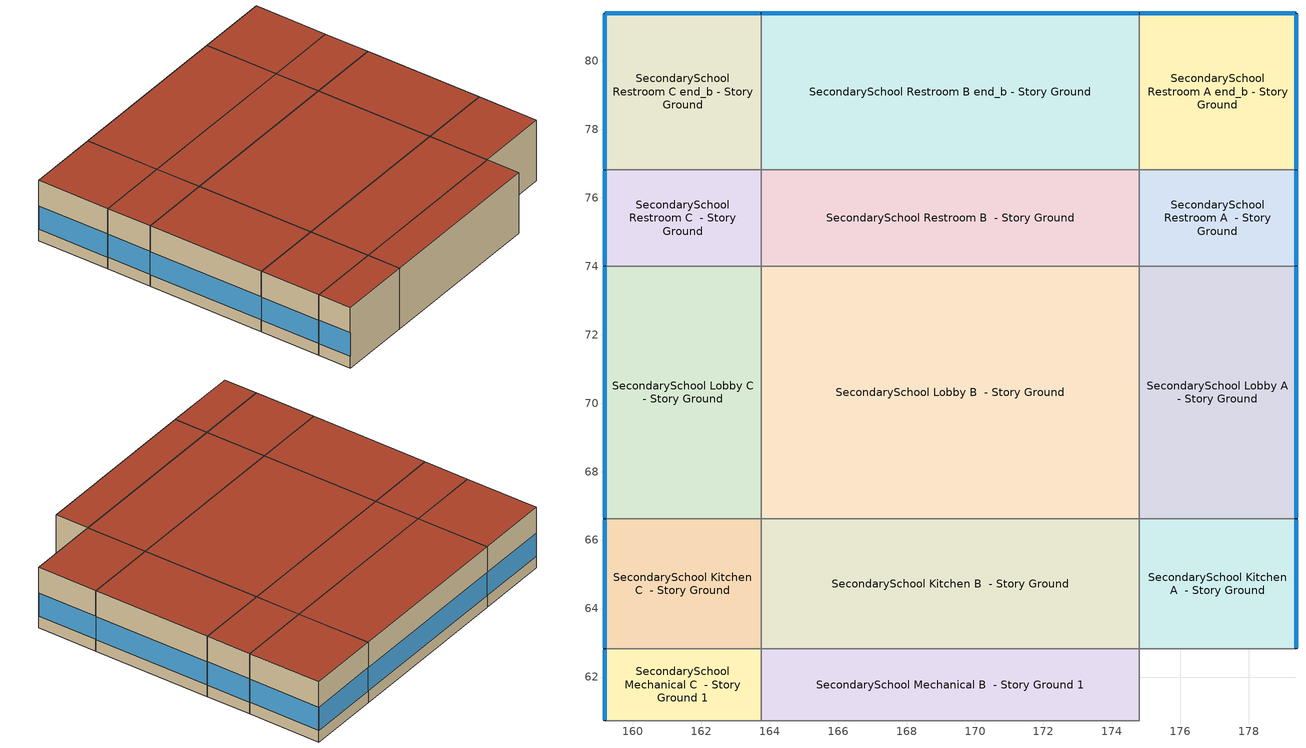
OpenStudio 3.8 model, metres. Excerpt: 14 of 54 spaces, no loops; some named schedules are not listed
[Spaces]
SecondarySchool Mechanical B  - Story Ground 1
 floor ground (Foundation F 126 Perim 0 Area 2322): 174.81,60.73 163.75,60.73 163.75,62.83 174.81,62.83 z0
 wall to SecondarySchool Cafeteria B  - Story Ground: 163.75,60.73 174.81,60.73 z0:3.96
 wall to SecondarySchool Mechanical C  - Story Ground 1: 163.75,62.83 163.75,60.73 z0:3.96
 wall to SecondarySchool Kitchen B  - Story Ground: 174.81,62.83 163.75,62.83 z0:3.96
 wall to SecondarySchool Mechanical A  - Story Ground 1: 174.81,60.73 174.81,62.83 z0:3.96
 roof outside: 174.81,62.83 163.75,62.83 163.75,60.73 174.81,60.73 z3.96
SecondarySchool Mechanical C  - Story Ground 1
 floor ground (Foundation F 126 Perim 21 Area 96): 163.75,60.73 159.18,60.73 159.18,62.83 163.75,62.83 z0
 wall outside: 159.18,62.83 159.18,60.73 z0:3.96
 wall to SecondarySchool Cafeteria C  - Story Ground: 159.18,60.73 163.75,60.73 z0:3.96
 wall to SecondarySchool Kitchen C  - Story Ground: 163.75,62.83 159.18,62.83 z0:3.96
 window (Window U-1.01 SHGC 0.74): 159.18,62.8 159.18,60.75 z0.76:2.31
 roof outside: 163.75,62.83 159.18,62.83 159.18,60.73 163.75,60.73 z3.96
SecondarySchool Kitchen A  - Story Ground
 floor ground (Foundation F 126 Perim 379 Area 1735): 179.38,62.83 174.81,62.83 174.81,66.62 179.38,66.62 z0
 wall outside: 179.38,62.83 179.38,66.62 z0:3.96
 wall to SecondarySchool Mechanical A  - Story Ground 1: 174.81,62.83 179.38,62.83 z0:3.96
 wall to SecondarySchool Kitchen B  - Story Ground: 174.81,66.62 174.81,62.83 z0:3.96
 wall to SecondarySchool Lobby A  - Story Ground: 179.38,66.62 174.81,66.62 z0:3.96
 window (Window U-1.01 SHGC 0.74): 179.38,62.85 179.38,66.6 z0.76:2.29
 roof outside: 179.38,66.62 174.81,66.62 174.81,62.83 179.38,62.83 z3.96
SecondarySchool Kitchen B  - Story Ground
 floor ground (Foundation F 126 Perim 0 Area 4195): 174.81,62.83 163.75,62.83 163.75,66.62 174.81,66.62 z0
 wall to SecondarySchool Kitchen C  - Story Ground: 163.75,66.62 163.75,62.83 z0:3.96
 wall to SecondarySchool Lobby B  - Story Ground: 174.81,66.62 163.75,66.62 z0:3.96
 roof outside: 174.81,66.62 163.75,66.62 163.75,62.83 174.81,62.83 z3.96
SecondarySchool Kitchen C  - Story Ground
 floor ground (Foundation F 126 Perim 379 Area 1735): 163.75,62.83 159.18,62.83 159.18,66.62 163.75,66.62 z0
 wall outside: 159.18,66.62 159.18,62.83 z0:3.96
 wall to SecondarySchool Lobby C  - Story Ground: 163.75,66.62 159.18,66.62 z0:3.96
 window (Window U-1.01 SHGC 0.74): 159.18,66.6 159.18,62.85 z0.76:2.29
 roof outside: 163.75,66.62 159.18,66.62 159.18,62.83 163.75,62.83 z3.96
SecondarySchool Lobby A  - Story Ground
 floor ground (Foundation F 126 Perim 738 Area 3375): 179.38,66.62 174.81,66.62 174.81,74 179.38,74 z0
 wall outside: 179.38,66.62 179.38,74 z0:3.96
 wall to SecondarySchool Lobby B  - Story Ground: 174.81,74 174.81,66.62 z0:3.96
 wall to SecondarySchool Restroom A  - Story Ground: 179.38,74 174.81,74 z0:3.96
 window (Window U-1.01 SHGC 0.74): 179.38,66.65 179.38,73.98 z0.76:2.28
 roof outside: 179.38,74 174.81,74 174.81,66.62 179.38,66.62 z3.96
SecondarySchool Lobby B  - Story Ground
 floor ground (Foundation F 126 Perim 0 Area 8161): 174.81,66.62 163.75,66.62 163.75,74 174.81,74 z0
 wall to SecondarySchool Lobby C  - Story Ground: 163.75,74 163.75,66.62 z0:3.96
 wall to SecondarySchool Restroom B  - Story Ground: 174.81,74 163.75,74 z0:3.96
 roof outside: 174.81,74 163.75,74 163.75,66.62 174.81,66.62 z3.96
SecondarySchool Lobby C  - Story Ground
 floor ground (Foundation F 126 Perim 738 Area 3375): 163.75,66.62 159.18,66.62 159.18,74 163.75,74 z0
 wall outside: 159.18,74 159.18,66.62 z0:3.96
 wall to SecondarySchool Restroom C  - Story Ground: 163.75,74 159.18,74 z0:3.96
 window (Window U-1.01 SHGC 0.74): 159.18,73.98 159.18,66.65 z0.76:2.28
 roof outside: 163.75,74 159.18,74 159.18,66.62 163.75,66.62 z3.96
SecondarySchool Restroom A  - Story Ground
 floor ground (Foundation F 126 Perim 281 Area 1284): 179.38,74 174.81,74 174.81,76.81 179.38,76.81 z0
 wall outside: 179.38,74 179.38,76.81 z0:3.96
 wall to SecondarySchool Restroom B  - Story Ground: 174.81,76.81 174.81,74 z0:3.96
 wall to SecondarySchool Restroom A end_b - Story Ground: 179.38,76.81 174.81,76.81 z0:3.96
 window (Window U-1.01 SHGC 0.74): 179.38,74.03 179.38,76.79 z0.76:2.3
 roof outside: 179.38,76.81 174.81,76.81 174.81,74 179.38,74 z3.96
SecondarySchool Restroom B  - Story Ground
 floor ground (Foundation F 126 Perim 0 Area 3106): 174.81,74 163.75,74 163.75,76.81 174.81,76.81 z0
 wall to SecondarySchool Restroom C  - Story Ground: 163.75,76.81 163.75,74 z0:3.96
 wall to SecondarySchool Restroom B end_b - Story Ground: 174.81,76.81 163.75,76.81 z0:3.96
 roof outside: 174.81,76.81 163.75,76.81 163.75,74 174.81,74 z3.96
SecondarySchool Restroom C  - Story Ground
 floor ground (Foundation F 126 Perim 281 Area 1284): 163.75,74 159.18,74 159.18,76.81 163.75,76.81 z0
 wall outside: 159.18,76.81 159.18,74 z0:3.96
 wall to SecondarySchool Restroom C end_b - Story Ground: 163.75,76.81 159.18,76.81 z0:3.96
 window (Window U-1.01 SHGC 0.74): 159.18,76.79 159.18,74.03 z0.76:2.3
 roof outside: 163.75,76.81 159.18,76.81 159.18,74 163.75,74 z3.96
SecondarySchool Restroom A end_b - Story Ground
 floor ground (Foundation F 126 Perim 914 Area 209): 179.38,76.81 174.81,76.81 174.81,81.38 179.38,81.38 z0
 wall outside: 179.38,76.81 179.38,81.38 174.81,81.38 z0:3.96
 wall to SecondarySchool Restroom B end_b - Story Ground: 174.81,81.38 174.81,76.81 z0:3.96
 window (Window U-1.01 SHGC 0.74): 179.38,76.84 179.38,81.36 / 179.35,81.38 174.83,81.38 z0.76:2.28
 roof outside: 179.38,81.38 174.81,81.38 174.81,76.81 179.38,76.81 z3.96
SecondarySchool Restroom B end_b - Story Ground
 floor ground (Foundation F 126 Perim 1106 Area 5055): 174.81,76.81 163.75,76.81 163.75,81.38 174.81,81.38 z0
 wall outside: 174.81,81.38 163.75,81.38 z0:3.96
 wall to SecondarySchool Restroom C end_b - Story Ground: 163.75,81.38 163.75,76.81 z0:3.96
 window (Window U-1.01 SHGC 0.74): 174.78,81.38 163.77,81.38 z0.76:2.27
 roof outside: 174.81,81.38 163.75,81.38 163.75,76.81 174.81,76.81 z3.96
SecondarySchool Restroom C end_b - Story Ground
 floor ground (Foundation F 126 Perim 914 Area 209): 163.75,76.81 159.18,76.81 159.18,81.38 163.75,81.38 z0
 wall outside: 163.75,81.38 159.18,81.38 159.18,76.81 z0:3.96
 window (Window U-1.01 SHGC 0.74): 159.18,81.36 159.18,76.84 / 163.72,81.38 159.2,81.38 z0.76:2.28
 roof outside: 163.75,81.38 159.18,81.38 159.18,76.81 163.75,76.81 z3.96
[Site]
Washington Muni_IA_USA: Latitude {deg}=41.28; Longitude {deg}=-91.67; Time Zone {hr}=-6; Elevation {m}=230; Terrain=City
[Site:WaterMainsTemperature]
Calculation Method=Correlation; Annual Average Outdoor Air Temperature {C}=10.0308; Maximum Difference In Monthly Average Outdoor Air Temperatures {deltaC}=29.21
[SizingPeriod:DesignDay] Barometric Pressure {Pa}=98592; Rain Indicator=No; Snow Indicator=No; Day of Month=21; Daylight Saving Time Indicator=No; Humidity Condition Type=Wetbulb; Dry-Bulb Temperature Range Modifier Type=DefaultMultipliers
Name | Maximum Dry-Bulb Temperature {C} | Daily Dry-Bulb Temperature Range {deltaC} | Wind Speed {m/s} | Wind Direction {deg} | Month | Day Type | Wetbulb or DewPoint at Maximum Dry-Bulb {C} | Solar Model Indicator | ASHRAE Clear Sky Optical Depth for Beam Irradiance | ASHRAE Clear Sky Optical Depth for Diffuse Irradiance | Sky Clearness
Washington Muni Ann Clg .4% Condns DB=>MWB 1 | 33.8 | 10.8 | 4.3 | 220 | 7 | SummerDesignDay | 25.9 | ASHRAETau | 0.41 | 2.219
Washington Muni Ann Clg .4% Condns WB=>MDB 1 | 31.8 | 10.8 | 4.3 | 220 | 7 | SummerDesignDay | 27.8 | ASHRAETau | 0.41 | 2.219
Washington Muni Ann Htg 99.6% Condns DB 1 | -18.6 | 0 | 4.1 | 280 | 1 | WinterDesignDay | -18.6 | ASHRAEClearSky |  |  | 0
Washington Muni August .4% Condns DB=>MCWB 1 | 34.9 | 10.9 | 4.3 | 220 | 8 | SummerDesignDay | 26.3 | ASHRAETau | 0.379 | 2.348
[ClimateZones]
Climate Zone Institution Name 1=ASHRAE; Climate Zone Document Name 1=ANSI/ASHRAE Standard 169; Climate Zone Document Year 1=2006; Climate Zone Value 1=ASHRAE 169-2013-5A
[Building]
ComStock DOE Ref Pre-1980|SecondarySchool: North Axis {deg}=90; Default Construction Set=ComStock DOE Ref Pre-1980 - SecSchl - ASHRAE 169-2013-5A; Default Schedule Set=Building Default Schedule Set; Standards Building Type=SecondarySchool
[Site:GroundTemperature:FCfactorMethod]
January Ground Temperature {C}=9.7; February Ground Temperature {C}=6; March Ground Temperature {C}=-2.2; April Ground Temperature {C}=-3.4; May Ground Temperature {C}=-4.2; June Ground Temperature {C}=2.7; July Ground Temperature {C}=7.5; August Ground Temperature {C}=13.7; September Ground Temperature {C}=18.6; October Ground Temperature {C}=22; November Ground Temperature {C}=20.7; December Ground Temperature {C}=16.5
[Construction:FfactorGroundFloor] F-Factor {W/m-K}=1.26344
Name | Area {m2} | PerimeterExposed {m}
Foundation F 126 Perim 1106 Area 5055 | 50.5517 | 11.0568
Foundation F 126 Perim 281 Area 1284 | 12.8444 | 2.80936
Foundation F 126 Perim 738 Area 3375 | 33.7476 | 7.38136
Foundation F 126 Perim 0 Area 3106 | 31.0625 | 0
Foundation F 126 Perim 0 Area 8161 | 81.6142 | 0
Foundation F 126 Perim 914 Area 209 | 20.9032 | 9.144
Foundation F 126 Perim 0 Area 2322 | 23.223 | 0
Foundation F 126 Perim 379 Area 1735 | 17.3469 | 3.79416
Foundation F 126 Perim 21 Area 96 | 9.60275 | 2.10034
Foundation F 126 Perim 0 Area 4195 | 41.9512 | 0
[DefaultConstructionSet]
ComStock DOE Ref Pre-1980 - SecSchl - ASHRAE 169-2013-5A: Default Exterior Surface Constructions=Default Surface Constructions 1; Default Interior Surface Constructions=Default Surface Constructions 2; Default Ground Contact Surface Constructions=Default Surface Constructions 3; Default Exterior SubSurface Constructions=Default Sub Surface Constructions 1; Default Interior SubSurface Constructions=Default Sub Surface Constructions 2; Interior Partition Construction=Typical Interior Partition
[DefaultSurfaceConstructions]
Name | Floor Construction | Wall Construction | Roof Ceiling Construction
Default Surface Constructions 1 | Typical Insulated Exterior Mass Floor | Typical Insulated Exterior Mass Wall R-6.41 | Typical IEAD Roof R-13.89
Default Surface Constructions 2 | Typical Interior Floor | Typical Interior Wall | Typical Interior Ceiling
Default Surface Constructions 3 | Typical Insulated Carpeted 6in Slab Floor | Typical Insulated Basement Mass Wall
[Construction]
Typical Insulated Exterior Mass Floor: 4 in. Normalweight Concrete Floor, Typical Carpet Pad
Typical IEAD Roof R-13.89: Roof Membrane, Typical Insulation R-12.77, Metal Roof Surface
Typical Interior Floor: 100mm Normalweight concrete floor, CP02 CARPET PAD
Typical Interior Wall: G01 13mm gypsum board, G01 13mm gypsum board
Typical Interior Ceiling: CP02 CARPET PAD, 100mm Normalweight concrete floor
Typical Insulated Carpeted 6in Slab Floor: 6 in. Normalweight Concrete Floor, Typical Carpet Pad
Typical Insulated Basement Mass Wall: 8 in. Concrete Block Basement Wall
U 0.62 SHGC 0.41 Simple Glazing Window U-0.62 SHGC 0.41: U 0.62 SHGC 0.41 Simple Glazing U-0.62 SHGC 0.41
U 0.62 SHGC 0.41 Simple Glazing Window U-0.62 SHGC 0.41 1: U 0.62 SHGC 0.41 Simple Glazing U-0.62 SHGC 0.41 1
Typical Insulated Metal Door: F08 Metal surface, Typical Insulation R-4.02
U 0.88 SHGC 0.16 Sgl Ref-A-L Clr 6mm: REF A CLEAR LO 6MM
Typical Overhead Door: Typical Insulation R-4.02
Typical Interior Window: Clear 3mm
Typical Interior Door; Typical Interior Partition: G05 25mm wood
Typical Insulated Exterior Mass Wall R-6.41: 1IN Stucco, 8IN CONCRETE HW RefBldg, Typical Insulation R-4.02, 1/2IN Gypsum
InteriorFurnishings 1: Std Wood 6inch 1
Window U-1.01 SHGC 0.74: Simple Glazing Single - No LowE - Clear - Aluminum
[Material] Thermal Absorptance=0.9
Name | Roughness | Thickness {m} | Conductivity {W/m-K} | Density {kg/m3} | Specific Heat {J/kg-K} | Solar Absorptance | Visible Absorptance
4 in. Normalweight Concrete Floor | MediumRough | 0.1016 | 2.31 | 2322 | 832 | 0.7 | 0.7
Roof Membrane | VeryRough | 0.0095 | 0.16 | 1121.29 | 1460 | 0.7 | 0.7
Metal Roof Surface; F08 Metal surface | Smooth | 0.0008 | 45.28 | 7824 | 500 | 0.7 | 0.7
100mm Normalweight concrete floor | MediumRough | 0.1016 | 2.31045 | 2322 | 832.557 | 0.7 | 0.7
G01 13mm gypsum board | Smooth | 0.0127 | 0.160031 | 800.001 | 1090.73 | 0.7 | 0.5
6 in. Normalweight Concrete Floor | MediumRough | 0.1524 | 2.31 | 2322 | 832 | 0.7 | 0.7
8 in. Concrete Block Basement Wall | MediumRough | 0.2032 | 1.326 | 1842 | 912 | 0.7 | 0.7
G05 25mm wood | MediumSmooth | 0.0254 | 0.15 | 608 | 1630 | 0.5 | 0.5
1IN Stucco | Smooth | 0.0253 | 0.6918 | 1858 | 837 | 0.7 | 0.92
8IN CONCRETE HW RefBldg | Rough | 0.2032 | 1.311 | 2240 | 836.8 | 0.7 | 0.7
1/2IN Gypsum | Smooth | 0.0127 | 0.16 | 784.9 | 830 | 0.4 | 0.4
Std Wood 6inch 1 | MediumSmooth | 0.15 | 0.12 | 540 | 1210 | 0.7 | 0.7
[Material:NoMass] Roughness=Smooth; Thermal Absorptance=0.9; Solar Absorptance=0.7
Name | Thermal Resistance {m2-K/W} | Visible Absorptance
Typical Carpet Pad; CP02 CARPET PAD | 0.21648 | 0.8
Typical Insulation R-12.77 | 2.24922 | 0.7
Typical Insulation R-4.02 | 0.708275 | 0.7
[DefaultSubSurfaceConstructions]
Name | Fixed Window Construction | Operable Window Construction | Door Construction | Glass Door Construction | Overhead Door Construction | Tubular Daylight Dome Construction | Tubular Daylight Diffuser Construction
Default Sub Surface Constructions 1 | U 0.62 SHGC 0.41 Simple Glazing Window U-0.62 SHGC 0.41 | U 0.62 SHGC 0.41 Simple Glazing Window U-0.62 SHGC 0.41 1 | Typical Insulated Metal Door | U 0.88 SHGC 0.16 Sgl Ref-A-L Clr 6mm | Typical Overhead Door | Typical Interior Window | Typical Interior Window
Default Sub Surface Constructions 2 | Typical Interior Window | Typical Interior Window | Typical Interior Door
[WindowMaterial:SimpleGlazingSystem]
Name | U-Factor {W/m2-K} | Solar Heat Gain Coefficient | Visible Transmittance
U 0.62 SHGC 0.41 Simple Glazing U-0.62 SHGC 0.41; U 0.62 SHGC 0.41 Simple Glazing U-0.62 SHGC 0.41 1 | 3.52052 | 0.41 | 0.32
Simple Glazing Single - No LowE - Clear - Aluminum | 5.73505 | 0.744 | 0.754
[WindowMaterial:Glazing] Optical Data Type=SpectralAverage; Infrared Transmittance at Normal Incidence=0; Front Side Infrared Hemispherical Emissivity=0.84; Conductivity {W/m-K}=0.9; Dirt Correction Factor for Solar and Visible Transmittance=1; Solar Diffusing=No
Name | Thickness {m} | Solar Transmittance at Normal Incidence | Front Side Solar Reflectance at Normal Incidence | Back Side Solar Reflectance at Normal Incidence | Visible Transmittance at Normal Incidence | Front Side Visible Reflectance at Normal Incidence | Back Side Visible Reflectance at Normal Incidence | Back Side Infrared Hemispherical Emissivity
REF A CLEAR LO 6MM | 0.006 | 0.066 | 0.341 | 0.493 | 0.08 | 0.41 | 0.37 | 0.4
Clear 3mm | 0.003 | 0.837 | 0.075 | 0.075 | 0.898 | 0.081 | 0.081 | 0.84
[SpaceType] Standards Building Type=SecondarySchool
Name | Default Schedule Set | Design Specification Outdoor Air Object | Standards Space Type
SecondarySchool Kitchen - ComStock DOE Ref Pre-1980 | SecondarySchool Kitchen Schedule Set | SecondarySchool Kitchen Ventilation | Kitchen
SecondarySchool Lobby - ComStock DOE Ref Pre-1980 | SecondarySchool Lobby Schedule Set | SecondarySchool Lobby Ventilation | Lobby
SecondarySchool Restroom - ComStock DOE Ref Pre-1980 | SecondarySchool Restroom Schedule Set | SecondarySchool Restroom Ventilation | Restroom
SecondarySchool Mechanical - ComStock DOE Ref Pre-1980 | SecondarySchool Mechanical Schedule Set | SecondarySchool Mechanical Ventilation | Mechanical
[BuildingStory]
Story Ground: Nominal Z Coordinate {m}=0; Nominal Floor to Floor Height {m}=3.9624
[Space] Building Story=Story Ground
Name | Space Type | Thermal Zone
SecondarySchool Mechanical B  - Story Ground 1 | SecondarySchool Mechanical - ComStock DOE Ref Pre-1980 | Zone SecondarySchool Mechanical B  - Story Ground 1
SecondarySchool Mechanical C  - Story Ground 1 | SecondarySchool Mechanical - ComStock DOE Ref Pre-1980 | Zone SecondarySchool Mechanical C  - Story Ground 1
SecondarySchool Kitchen A  - Story Ground | SecondarySchool Kitchen - ComStock DOE Ref Pre-1980 | Zone SecondarySchool Kitchen A  - Story Ground
SecondarySchool Kitchen B  - Story Ground | SecondarySchool Kitchen - ComStock DOE Ref Pre-1980 | Zone SecondarySchool Kitchen B  - Story Ground
SecondarySchool Kitchen C  - Story Ground | SecondarySchool Kitchen - ComStock DOE Ref Pre-1980 | Zone SecondarySchool Kitchen C  - Story Ground
SecondarySchool Lobby A  - Story Ground | SecondarySchool Lobby - ComStock DOE Ref Pre-1980 | Zone SecondarySchool Lobby A  - Story Ground
SecondarySchool Lobby B  - Story Ground | SecondarySchool Lobby - ComStock DOE Ref Pre-1980 | Zone SecondarySchool Lobby B  - Story Ground
SecondarySchool Lobby C  - Story Ground | SecondarySchool Lobby - ComStock DOE Ref Pre-1980 | Zone SecondarySchool Lobby C  - Story Ground
SecondarySchool Restroom A  - Story Ground | SecondarySchool Restroom - ComStock DOE Ref Pre-1980 | Zone SecondarySchool Restroom A  - Story Ground
SecondarySchool Restroom B  - Story Ground | SecondarySchool Restroom - ComStock DOE Ref Pre-1980 | Zone SecondarySchool Restroom B  - Story Ground
SecondarySchool Restroom C  - Story Ground | SecondarySchool Restroom - ComStock DOE Ref Pre-1980 | Zone SecondarySchool Restroom C  - Story Ground
SecondarySchool Restroom A end_b - Story Ground | SecondarySchool Restroom - ComStock DOE Ref Pre-1980 | Zone SecondarySchool Restroom A end_b - Story Ground
SecondarySchool Restroom B end_b - Story Ground | SecondarySchool Restroom - ComStock DOE Ref Pre-1980 | Zone SecondarySchool Restroom B end_b - Story Ground
SecondarySchool Restroom C end_b - Story Ground | SecondarySchool Restroom - ComStock DOE Ref Pre-1980 | Zone SecondarySchool Restroom C end_b - Story Ground
[ThermalZone] Multiplier=1; Use Ideal Air Loads=No
Name | Thermostat
Zone SecondarySchool Mechanical B  - Story Ground 1 | SecondarySchool Mechanical - ComStock DOE Ref Pre-1980 Thermostat 3
Zone SecondarySchool Mechanical C  - Story Ground 1 | SecondarySchool Mechanical - ComStock DOE Ref Pre-1980 Thermostat 5
Zone SecondarySchool Kitchen A  - Story Ground | SecondarySchool Kitchen - ComStock DOE Ref Pre-1980 Thermostat
Zone SecondarySchool Kitchen B  - Story Ground | SecondarySchool Kitchen - ComStock DOE Ref Pre-1980 Thermostat 1
Zone SecondarySchool Kitchen C  - Story Ground | SecondarySchool Kitchen - ComStock DOE Ref Pre-1980 Thermostat 2
Zone SecondarySchool Lobby A  - Story Ground | SecondarySchool Lobby - ComStock DOE Ref Pre-1980 Thermostat
Zone SecondarySchool Lobby B  - Story Ground | SecondarySchool Lobby - ComStock DOE Ref Pre-1980 Thermostat 1
Zone SecondarySchool Lobby C  - Story Ground | SecondarySchool Lobby - ComStock DOE Ref Pre-1980 Thermostat 2
Zone SecondarySchool Restroom A  - Story Ground | SecondarySchool Restroom - ComStock DOE Ref Pre-1980 Thermostat
Zone SecondarySchool Restroom B  - Story Ground | SecondarySchool Restroom - ComStock DOE Ref Pre-1980 Thermostat 2
Zone SecondarySchool Restroom C  - Story Ground | SecondarySchool Restroom - ComStock DOE Ref Pre-1980 Thermostat 4
Zone SecondarySchool Restroom A end_b - Story Ground | SecondarySchool Restroom - ComStock DOE Ref Pre-1980 Thermostat 1
Zone SecondarySchool Restroom B end_b - Story Ground | SecondarySchool Restroom - ComStock DOE Ref Pre-1980 Thermostat 3
Zone SecondarySchool Restroom C end_b - Story Ground | SecondarySchool Restroom - ComStock DOE Ref Pre-1980 Thermostat 5
[People:Definition] Number of People Calculation Method=People/Area; Fraction Radiant=0.3
Name | People per Space Floor Area {person/m2}
SecondarySchool Kitchen People Definition | 0.166625
SecondarySchool Mechanical People Definition | 0.0100104
SecondarySchool Restroom People Definition | 0.0999967
[People] Work Efficiency Schedule=Work Efficiency Schedule; Clothing Insulation Schedule=Clothing Schedule; Air Velocity Schedule=Air Velocity Schedule; Multiplier=1
Name | People Definition | Space or SpaceType
SecondarySchool Kitchen People | SecondarySchool Kitchen People Definition | SecondarySchool Kitchen - ComStock DOE Ref Pre-1980
SecondarySchool Mechanical People | SecondarySchool Mechanical People Definition | SecondarySchool Mechanical - ComStock DOE Ref Pre-1980
SecondarySchool Restroom People | SecondarySchool Restroom People Definition | SecondarySchool Restroom - ComStock DOE Ref Pre-1980
[Lights:Definition] Design Level Calculation Method=Watts/Area; Fraction Visible=0.2; Return Air Fraction=0
Name | Watts per Space Floor Area {W/m2} | Fraction Radiant
SecondarySchool Mechanical - ComStock DOE Ref Pre-1980 General Lights Definition | 3.92888 | 0.31
SecondarySchool Mechanical - ComStock DOE Ref Pre-1980 Task Lights Definition | 3.02684 | 0.125
SecondarySchool Restroom - ComStock DOE Ref Pre-1980 General Lights Definition | 3.33071 | 0.31
SecondarySchool Restroom - ComStock DOE Ref Pre-1980 Wall Wash Lights Definition | 2.07725 | 0.125
SecondarySchool Lobby - ComStock DOE Ref Pre-1980 General Lights Definition | 1.92838 | 0.31
SecondarySchool Lobby - ComStock DOE Ref Pre-1980 Task Lights Definition | 1.01438 | 0.125
SecondarySchool Lobby - ComStock DOE Ref Pre-1980 Wall Wash Lights Definition | 1.81461 | 0.125
SecondarySchool Kitchen - ComStock DOE Ref Pre-1980 General Lights Definition | 7.18292 | 0.31
SecondarySchool Kitchen - ComStock DOE Ref Pre-1980 Task Lights Definition | 8.69031 | 0.125
[ElectricEquipment:Definition]
Name | Design Level Calculation Method | Watts per Space Floor Area {W/m2} | Fraction Latent | Fraction Radiant | Fraction Lost | Design Level {W}
misc_electric_kitchen_equipment_definition | Watts/Area | 3.83774 | 0.25 | 0.3 | 0.2
SecondarySchool Lobby Elec Equip Definition | Watts/Area | 0.687635 | 0 | 0.5 | 0
SecondarySchool Mechanical Elec Equip Definition | Watts/Area | 1.85847 | 0 | 0.5 | 0
SecondarySchool Restroom Elec Equip Definition | Watts/Area | 13.2881 | 0 | 0.5 | 0
electric_griddle_equipment_definition_bldg_quantity=1.0 | EquipmentLevel |  | 0.1 | 0.39 | 0.41 | 17116
electric_steamer_equipment_definition_bldg_quantity=1.0 | EquipmentLevel |  | 0.1 | 0.1 | 0.7 | 26964
[ElectricEquipment]
Name | Electric Equipment Definition | Space or SpaceType | Schedule | Multiplier
misc_electric_kitchen_equipment | misc_electric_kitchen_equipment_definition | SecondarySchool Kitchen - ComStock DOE Ref Pre-1980 | Education_School BLDG_EQUIP_EndUseData BPR Adjusted
SecondarySchool Lobby Elec Equip | SecondarySchool Lobby Elec Equip Definition | SecondarySchool Lobby - ComStock DOE Ref Pre-1980 | Education_School BLDG_EQUIP_EndUseData BPR Adjusted
SecondarySchool Mechanical Elec Equip | SecondarySchool Mechanical Elec Equip Definition | SecondarySchool Mechanical - ComStock DOE Ref Pre-1980 | Education_School BLDG_EQUIP_EndUseData BPR Adjusted
SecondarySchool Restroom Elec Equip | SecondarySchool Restroom Elec Equip Definition | SecondarySchool Restroom - ComStock DOE Ref Pre-1980 | Education_School BLDG_EQUIP_EndUseData BPR Adjusted
electric_griddle_equipment_bldg_quantity=1.0 | electric_griddle_equipment_definition_bldg_quantity=1.0 | SecondarySchool Kitchen - ComStock DOE Ref Pre-1980 | SecondarySchool Kitchen Gas | 0.333333
electric_steamer_equipment_bldg_quantity=1.0 | electric_steamer_equipment_definition_bldg_quantity=1.0 | SecondarySchool Kitchen - ComStock DOE Ref Pre-1980 | SecondarySchool Kitchen Gas | 0.333333
[DesignSpecification:OutdoorAir] Outdoor Air Method=Sum
Name | Outdoor Air Flow per Floor Area {m3/s-m2}
SecondarySchool Kitchen Ventilation | 0.0023876
SecondarySchool Lobby Ventilation | 0.000508
SecondarySchool Mechanical Ventilation | 0.000254
SecondarySchool Restroom Ventilation | 0.0048768
[DefaultScheduleSet]
Name | Number of People Schedule | People Activity Level Schedule | Lighting Schedule | Electric Equipment Schedule | Gas Equipment Schedule | Infiltration Schedule | Hours of Operation Schedule
SecondarySchool Kitchen Schedule Set | SecondarySchool Bldg Occ | SecondarySchool Activity | Education_School BLDG_LIGHT_EndUseData | Education_School BLDG_EQUIP_EndUseData | SecondarySchool Kitchen Gas | SecondarySchool Infil
SecondarySchool Lobby Schedule Set; SecondarySchool Mechanical Schedule Set; SecondarySchool Restroom Schedule Set | SecondarySchool Bldg Occ | SecondarySchool Activity | Education_School BLDG_LIGHT_EndUseData | Education_School BLDG_EQUIP_EndUseData |  | SecondarySchool Infil
Building Default Schedule Set |  |  |  |  |  |  | Building Hours of Operation NonResidential
[Exterior:Lights:Definition]
Name | Design Level {W}
Parking Areas and Drives Def (W/ft^2) | 0.0414577
Building Facades Def (W/ft^2) | 0.2
Main Entries Def (W/ft) | 30
Other Doors Def (W/ft) | 20
[Exterior:Lights] Schedule=Always On Discrete; Control Option=AstronomicalClock
Name | Exterior Lights Definition | Multiplier
Parking Areas and Drives | Parking Areas and Drives Def (W/ft^2) | 29548.9
Building Facades | Building Facades Def (W/ft^2) | 44261.3
Main Entries | Main Entries Def (W/ft) | 120
Other Doors | Other Doors Def (W/ft) | 73.5
[ThermostatSetpoint:DualSetpoint] Heating Setpoint Temperature Schedule=SecondarySchool HtgSetp; Cooling Setpoint Temperature Schedule=SecondarySchool ClgSetp
SecondarySchool Kitchen - ComStock DOE Ref Pre-1980 Thermostat; SecondarySchool Kitchen - ComStock DOE Ref Pre-1980 Thermostat 1; SecondarySchool Kitchen - ComStock DOE Ref Pre-1980 Thermostat 2; SecondarySchool Lobby - ComStock DOE Ref Pre-1980 Thermostat; SecondarySchool Lobby - ComStock DOE Ref Pre-1980 Thermostat 1; SecondarySchool Lobby - ComStock DOE Ref Pre-1980 Thermostat 2; SecondarySchool Mechanical - ComStock DOE Ref Pre-1980 Thermostat 3; SecondarySchool Mechanical - ComStock DOE Ref Pre-1980 Thermostat 5; SecondarySchool Restroom - ComStock DOE Ref Pre-1980 Thermostat; SecondarySchool Restroom - ComStock DOE Ref Pre-1980 Thermostat 1; SecondarySchool Restroom - ComStock DOE Ref Pre-1980 Thermostat 2; SecondarySchool Restroom - ComStock DOE Ref Pre-1980 Thermostat 3; SecondarySchool Restroom - ComStock DOE Ref Pre-1980 Thermostat 4; SecondarySchool Restroom - ComStock DOE Ref Pre-1980 Thermostat 5
[InternalMass:Definition]
Internal Mass Definition 2: Construction=InteriorFurnishings 1; Design Level Calculation Method=SurfaceArea/Area; Surface Area per Space Floor Area=2
[InternalMass] Internal Mass Definition=Internal Mass Definition 2; Multiplier=1
Name | Space or SpaceType
SecondarySchool Restroom B end_b - Story Ground Mass | SecondarySchool Restroom B end_b - Story Ground
SecondarySchool Restroom C  - Story Ground Mass | SecondarySchool Restroom C  - Story Ground
SecondarySchool Lobby C  - Story Ground Mass | SecondarySchool Lobby C  - Story Ground
SecondarySchool Lobby A  - Story Ground Mass | SecondarySchool Lobby A  - Story Ground
SecondarySchool Restroom B  - Story Ground Mass | SecondarySchool Restroom B  - Story Ground
SecondarySchool Lobby B  - Story Ground Mass | SecondarySchool Lobby B  - Story Ground
SecondarySchool Restroom A end_b - Story Ground Mass | SecondarySchool Restroom A end_b - Story Ground
SecondarySchool Restroom C end_b - Story Ground Mass | SecondarySchool Restroom C end_b - Story Ground
SecondarySchool Mechanical B  - Story Ground 1 Mass | SecondarySchool Mechanical B  - Story Ground 1
SecondarySchool Kitchen C  - Story Ground Mass | SecondarySchool Kitchen C  - Story Ground
SecondarySchool Mechanical C  - Story Ground 1 Mass | SecondarySchool Mechanical C  - Story Ground 1
SecondarySchool Kitchen B  - Story Ground Mass | SecondarySchool Kitchen B  - Story Ground
SecondarySchool Restroom A  - Story Ground Mass | SecondarySchool Restroom A  - Story Ground
SecondarySchool Kitchen A  - Story Ground Mass | SecondarySchool Kitchen A  - Story Ground
[Lights] Schedule=Education_School BLDG_LIGHT_EndUseData BPR Adjusted; Fraction Replaceable=1
Name | Lights Definition | Space or SpaceType
SecondarySchool Mechanical - ComStock DOE Ref Pre-1980 General Lighting | SecondarySchool Mechanical - ComStock DOE Ref Pre-1980 General Lights Definition | SecondarySchool Mechanical - ComStock DOE Ref Pre-1980
SecondarySchool Mechanical - ComStock DOE Ref Pre-1980 Task Lighting | SecondarySchool Mechanical - ComStock DOE Ref Pre-1980 Task Lights Definition | SecondarySchool Mechanical - ComStock DOE Ref Pre-1980
SecondarySchool Restroom - ComStock DOE Ref Pre-1980 General Lighting | SecondarySchool Restroom - ComStock DOE Ref Pre-1980 General Lights Definition | SecondarySchool Restroom - ComStock DOE Ref Pre-1980
SecondarySchool Restroom - ComStock DOE Ref Pre-1980 Wall Wash Lighting | SecondarySchool Restroom - ComStock DOE Ref Pre-1980 Wall Wash Lights Definition | SecondarySchool Restroom - ComStock DOE Ref Pre-1980
SecondarySchool Lobby - ComStock DOE Ref Pre-1980 General Lighting | SecondarySchool Lobby - ComStock DOE Ref Pre-1980 General Lights Definition | SecondarySchool Lobby - ComStock DOE Ref Pre-1980
SecondarySchool Lobby - ComStock DOE Ref Pre-1980 Task Lighting | SecondarySchool Lobby - ComStock DOE Ref Pre-1980 Task Lights Definition | SecondarySchool Lobby - ComStock DOE Ref Pre-1980
SecondarySchool Lobby - ComStock DOE Ref Pre-1980 Wall Wash Lighting | SecondarySchool Lobby - ComStock DOE Ref Pre-1980 Wall Wash Lights Definition | SecondarySchool Lobby - ComStock DOE Ref Pre-1980
SecondarySchool Kitchen - ComStock DOE Ref Pre-1980 General Lighting | SecondarySchool Kitchen - ComStock DOE Ref Pre-1980 General Lights Definition | SecondarySchool Kitchen - ComStock DOE Ref Pre-1980
SecondarySchool Kitchen - ComStock DOE Ref Pre-1980 Task Lighting | SecondarySchool Kitchen - ComStock DOE Ref Pre-1980 Task Lights Definition | SecondarySchool Kitchen - ComStock DOE Ref Pre-1980
[SpaceInfiltration:DesignFlowRate] Design Flow Rate Calculation Method=Flow/ExteriorArea; Flow per Exterior Surface Area {m3/s-m2}=0.000413282; Velocity Term Coefficient=0
Name | Space or SpaceType | Schedule | Constant Term Coefficient | Temperature Term Coefficient | Velocity Squared Term Coefficient
SecondarySchool Restroom B end_b - Story Ground HVAC On Infiltration | SecondarySchool Restroom B end_b - Story Ground | Infiltration HVAC On Schedule | 0.1019 | 0.0077 | 0.0877
SecondarySchool Restroom B end_b - Story Ground HVAC Off Infiltration | SecondarySchool Restroom B end_b - Story Ground | Infiltration HVAC Off Schedule | 0 | 0.0156 | 0.105
SecondarySchool Restroom C  - Story Ground HVAC On Infiltration | SecondarySchool Restroom C  - Story Ground | Infiltration HVAC On Schedule | 0.1019 | 0.0077 | 0.0877
SecondarySchool Restroom C  - Story Ground HVAC Off Infiltration | SecondarySchool Restroom C  - Story Ground | Infiltration HVAC Off Schedule | 0 | 0.0156 | 0.105
SecondarySchool Lobby C  - Story Ground HVAC On Infiltration | SecondarySchool Lobby C  - Story Ground | Infiltration HVAC On Schedule | 0.1019 | 0.0077 | 0.0877
SecondarySchool Lobby C  - Story Ground HVAC Off Infiltration | SecondarySchool Lobby C  - Story Ground | Infiltration HVAC Off Schedule | 0 | 0.0156 | 0.105
SecondarySchool Lobby A  - Story Ground HVAC On Infiltration | SecondarySchool Lobby A  - Story Ground | Infiltration HVAC On Schedule | 0.1019 | 0.0077 | 0.0877
SecondarySchool Lobby A  - Story Ground HVAC Off Infiltration | SecondarySchool Lobby A  - Story Ground | Infiltration HVAC Off Schedule | 0 | 0.0156 | 0.105
SecondarySchool Restroom B  - Story Ground HVAC On Infiltration | SecondarySchool Restroom B  - Story Ground | Infiltration HVAC On Schedule | 0.1019 | 0.0077 | 0.0877
SecondarySchool Restroom B  - Story Ground HVAC Off Infiltration | SecondarySchool Restroom B  - Story Ground | Infiltration HVAC Off Schedule | 0 | 0.0156 | 0.105
SecondarySchool Lobby B  - Story Ground HVAC On Infiltration | SecondarySchool Lobby B  - Story Ground | Infiltration HVAC On Schedule | 0.1019 | 0.0077 | 0.0877
SecondarySchool Lobby B  - Story Ground HVAC Off Infiltration | SecondarySchool Lobby B  - Story Ground | Infiltration HVAC Off Schedule | 0 | 0.0156 | 0.105
SecondarySchool Restroom A end_b - Story Ground HVAC On Infiltration | SecondarySchool Restroom A end_b - Story Ground | Infiltration HVAC On Schedule | 0.1019 | 0.0077 | 0.0877
SecondarySchool Restroom A end_b - Story Ground HVAC Off Infiltration | SecondarySchool Restroom A end_b - Story Ground | Infiltration HVAC Off Schedule | 0 | 0.0156 | 0.105
SecondarySchool Restroom C end_b - Story Ground HVAC On Infiltration | SecondarySchool Restroom C end_b - Story Ground | Infiltration HVAC On Schedule | 0.1019 | 0.0077 | 0.0877
SecondarySchool Restroom C end_b - Story Ground HVAC Off Infiltration | SecondarySchool Restroom C end_b - Story Ground | Infiltration HVAC Off Schedule | 0 | 0.0156 | 0.105
SecondarySchool Mechanical B  - Story Ground 1 HVAC On Infiltration | SecondarySchool Mechanical B  - Story Ground 1 | Infiltration HVAC On Schedule | 0.1019 | 0.0077 | 0.0877
SecondarySchool Mechanical B  - Story Ground 1 HVAC Off Infiltration | SecondarySchool Mechanical B  - Story Ground 1 | Infiltration HVAC Off Schedule | 0 | 0.0156 | 0.105
SecondarySchool Kitchen C  - Story Ground HVAC On Infiltration | SecondarySchool Kitchen C  - Story Ground | Infiltration HVAC On Schedule | 0.1019 | 0.0077 | 0.0877
SecondarySchool Kitchen C  - Story Ground HVAC Off Infiltration | SecondarySchool Kitchen C  - Story Ground | Infiltration HVAC Off Schedule | 0 | 0.0156 | 0.105
SecondarySchool Mechanical C  - Story Ground 1 HVAC On Infiltration | SecondarySchool Mechanical C  - Story Ground 1 | Infiltration HVAC On Schedule | 0.1019 | 0.0077 | 0.0877
SecondarySchool Mechanical C  - Story Ground 1 HVAC Off Infiltration | SecondarySchool Mechanical C  - Story Ground 1 | Infiltration HVAC Off Schedule | 0 | 0.0156 | 0.105
SecondarySchool Kitchen B  - Story Ground HVAC On Infiltration | SecondarySchool Kitchen B  - Story Ground | Infiltration HVAC On Schedule | 0.1019 | 0.0077 | 0.0877
SecondarySchool Kitchen B  - Story Ground HVAC Off Infiltration | SecondarySchool Kitchen B  - Story Ground | Infiltration HVAC Off Schedule | 0 | 0.0156 | 0.105
SecondarySchool Restroom A  - Story Ground HVAC On Infiltration | SecondarySchool Restroom A  - Story Ground | Infiltration HVAC On Schedule | 0.1019 | 0.0077 | 0.0877
SecondarySchool Restroom A  - Story Ground HVAC Off Infiltration | SecondarySchool Restroom A  - Story Ground | Infiltration HVAC Off Schedule | 0 | 0.0156 | 0.105
SecondarySchool Kitchen A  - Story Ground HVAC On Infiltration | SecondarySchool Kitchen A  - Story Ground | Infiltration HVAC On Schedule | 0.1019 | 0.0077 | 0.0877
SecondarySchool Kitchen A  - Story Ground HVAC Off Infiltration | SecondarySchool Kitchen A  - Story Ground | Infiltration HVAC Off Schedule | 0 | 0.0156 | 0.105
[GasEquipment:Definition] Design Level Calculation Method=EquipmentLevel; Fraction Latent=0.1
Name | Design Level {W} | Fraction Radiant | Fraction Lost
gas_broiler_equipment_definition_bldg_quantity=0.5 | 14068 | 0.12 | 0.68
gas_fryer_equipment_definition_bldg_quantity=1.0 | 23447 | 0.2 | 0.57
gas_oven_equipment_definition_bldg_quantity=2.0 | 25792 | 0.08 | 0.72
gas_range_equipment_definition_bldg_quantity=1.5 | 63745.5 | 0.11 | 0.69
[GasEquipment] Space or SpaceType=SecondarySchool Kitchen - ComStock DOE Ref Pre-1980; Schedule=SecondarySchool Kitchen Gas; Multiplier=0.333333
Name | Gas Equipment Definition
gas_broiler_equipment_bldg_quantity=0.5 | gas_broiler_equipment_definition_bldg_quantity=0.5
gas_fryer_equipment_bldg_quantity=1.0 | gas_fryer_equipment_definition_bldg_quantity=1.0
gas_oven_equipment_bldg_quantity=2.0 | gas_oven_equipment_definition_bldg_quantity=2.0
gas_range_equipment_bldg_quantity=1.5 | gas_range_equipment_definition_bldg_quantity=1.5
[Schedule:Ruleset]
Name | Default Day Schedule | Summer Design Day Schedule | Winter Design Day Schedule
Clothing Schedule | Clothing Schedule Default Winter Clothes
Air Velocity Schedule | Air Velocity Schedule Default
Work Efficiency Schedule | Work Efficiency Schedule Default
SecondarySchool Activity | SecondarySchool Activity Default | SecondarySchool Activity Summer Design Day | SecondarySchool Activity Winter Design Day
Education_School BLDG_LIGHT_EndUseData | Education_School BLDG_LIGHT_EndUseData Default | Education_School BLDG_LIGHT_EndUseData Summer Design Day | Education_School BLDG_LIGHT_EndUseData Winter Design Day
Education_School BLDG_EQUIP_EndUseData | Education_School BLDG_EQUIP_EndUseData Default | Education_School BLDG_EQUIP_EndUseData Summer Design Day | Education_School BLDG_EQUIP_EndUseData Winter Design Day
SecondarySchool Infil | SecondarySchool Infil Default | SecondarySchool Infil Summer Design Day | SecondarySchool Infil Winter Design Day
SecondarySchool Bldg Occ | SecondarySchool Bldg Occ Default | SecondarySchool Bldg Occ Summer Design Day | SecondarySchool Bldg Occ Winter Design Day
SecondarySchool Kitchen Gas | SecondarySchool Kitchen Gas Default | SecondarySchool Kitchen Gas Summer Design Day | SecondarySchool Kitchen Gas Winter Design Day
SecondarySchool HtgSetp | SecondarySchool HtgSetp Default | Schedule Day 5 | Schedule Day 6
SecondarySchool ClgSetp | SecondarySchool ClgSetp Default | Schedule Day 2 | Schedule Day 3
Building Hours of Operation NonResidential | Building Hours of Operation NonResidential Default | Building Hours of Operation NonResidential Summer Design Day | Building Hours of Operation NonResidential Winter Design Day
Education_School BLDG_LIGHT_EndUseData BPR Adjusted | Education_School BLDG_LIGHT_EndUseData Default 1 | Education_School BLDG_LIGHT_EndUseData Summer Design Day 1 | Education_School BLDG_LIGHT_EndUseData Winter Design Day 1
Education_School BLDG_EQUIP_EndUseData BPR Adjusted | Education_School BLDG_EQUIP_EndUseData Default 1 | Education_School BLDG_EQUIP_EndUseData Summer Design Day 1 | Education_School BLDG_EQUIP_EndUseData Winter Design Day 1
Infiltration HVAC On Schedule | Building Hours of Operation NonResidential Default 1 | Building Hours of Operation NonResidential Summer Design Day 1 | Building Hours of Operation NonResidential Winter Design Day 1
Infiltration HVAC Off Schedule | Infiltration HVAC Off Schedule Default Day Schedule | Infiltration HVAC Off Schedule Summer Design Day Schedule 1 | Infiltration HVAC Off Schedule Winter Design Day Schedule 1
[Schedule:Day]
Clothing Schedule Summer Clothes: 24, 0, 0.5
Education_School BLDG_EQUIP_EndUseData Wkdy Day: Average, 0, 15, 0.511232, 0, 30, 0.511131, 0, 45, 0.51103, 1, 0, 0.510929, 1, 15, 0.510828, 1, 30, 0.510727, 1, 45, 0.510626, 2, 0, 0.510525, 2, 15, 0.510401, 2, 30, 0.510278, 2, 45, 0.510154, 3, 0, 0.51003, 3, 15, 0.510372, 3, 30, 0.510715, 3, 45, 0.511057, 4, 0, 0.5114, 4, 15, 0.51225, 4, 30, 0.513099, 4, 45, 0.513949, 5, 0, 0.514799, 5, 15, 0.516829, 5, 30, 0.518859, 5, 45, 0.520889, 6, 0, 0.522919, 6, 15, 0.525419, 6, 30, 0.527919, 6, 45, 0.530419, 7, 0, 0.532919, 7, 15, 0.536022, 7, 30, 0.539124, 7, 45, 0.542227, 8, 0, 0.545329, 8, 15, 0.547738, 8, 30, 0.550148, 8, 45, 0.552557, 9, 0, 0.554967, 9, 15, 0.556665, 9, 30, 0.558363, 9, 41, 0.559637, 9, 56, 0.564084, 10, 11, 0.564702, 10, 22, 0.565165, 10, 37, 0.565516, 10, 52, 0.565867, 11, 7, 0.566217, 11, 22, 0.566568, 11, 37, 0.566601, 11, 52, 0.566634, 12, 7, 0.566667, 12, 22, 0.5667, 12, 37, 0.565372, 12, 52, 0.564043, 13, 7, 0.562715, 13, 22, 0.561386, 13, 37, 0.559414, 13, 52, 0.557442, 14, 7, 0.55547, 14, 22, 0.553498, 14, 37, 0.549657, 14, 52, 0.545817, 15, 3, 0.542936, 15, 18, 0.530271, 15, 33, 0.527673, 15, 45, 0.525724, 16, 0, 0.524412, 16, 15, 0.5231, 16, 30, 0.521788, 16, 45, 0.520476, 17, 0, 0.519828, 17, 15, 0.519181, 17, 30, 0.518533, 17, 45, 0.517885, 18, 0, 0.517304, 18, 15, 0.516722, 18, 30, 0.51614, 18, 45, 0.515558, 19, 0, 0.514959, 19, 15, 0.514359, 19, 30, 0.51376, 19, 45, 0.513161, 20, 0, 0.512551, 20, 15, 0.511942, 20, 30, 0.511332, 20, 45, 0.510723, 21, 0, 0.511103, 21, 15, 0.511482, 21, 30, 0.511862, 21, 45, 0.512241, 22, 0, 0.51214, 22, 15, 0.512039, 22, 30, 0.511938, 22, 45, 0.511838, 23, 0, 0.511737, 23, 15, 0.511636, 23, 30, 0.511535, 23, 45, 0.511434, 24, 0, 0.511333
Education_School BLDG_EQUIP_EndUseData Wkdy Day 1: Average, 0, 15, 0.86932, 0, 30, 0.8692, 0, 45, 0.869079, 1, 0, 0.868959, 1, 15, 0.868839, 1, 30, 0.868719, 1, 45, 0.868598, 2, 0, 0.868478, 2, 15, 0.867168, 2, 30, 0.865859, 2, 45, 0.864549, 3, 0, 0.863239, 3, 15, 0.862867, 3, 30, 0.862495, 3, 45, 0.862122, 4, 0, 0.86175, 4, 15, 0.862816, 4, 30, 0.863882, 4, 45, 0.864948, 5, 0, 0.866014, 5, 15, 0.868779, 5, 30, 0.871544, 5, 45, 0.874309, 6, 0, 0.877074, 6, 15, 0.882029, 6, 30, 0.886984, 6, 45, 0.891938, 7, 0, 0.896893, 7, 15, 0.902399, 7, 30, 0.907906, 7, 45, 0.913412, 8, 0, 0.918918, 8, 15, 0.92386, 8, 30, 0.928801, 8, 45, 0.933742, 9, 0, 0.938683, 9, 15, 0.94144, 9, 30, 0.944196, 9, 41, 0.946264, 9, 56, 0.952768, 10, 11, 0.953275, 10, 22, 0.953655, 10, 37, 0.954197, 10, 52, 0.954738, 11, 7, 0.95528, 11, 22, 0.955821, 11, 37, 0.956241, 11, 52, 0.956661, 12, 7, 0.95708, 12, 22, 0.9575, 12, 37, 0.956644, 12, 52, 0.955788, 13, 7, 0.954931, 13, 22, 0.954075, 13, 37, 0.951151, 13, 52, 0.948227, 14, 7, 0.945303, 14, 22, 0.942379, 14, 37, 0.935069, 14, 52, 0.927758, 15, 3, 0.922276, 15, 18, 0.896281, 15, 33, 0.890458, 15, 45, 0.88609, 16, 0, 0.883403, 16, 15, 0.880716, 16, 30, 0.878029, 16, 45, 0.875342, 17, 0, 0.873971, 17, 15, 0.8726, 17, 30, 0.87123, 17, 45, 0.869859, 18, 0, 0.869351, 18, 15, 0.868844, 18, 30, 0.868336, 18, 45, 0.867828, 19, 0, 0.86784, 19, 15, 0.867852, 19, 30, 0.867864, 19, 45, 0.867876, 20, 0, 0.866632, 20, 15, 0.865388, 20, 30, 0.864144, 20, 45, 0.862901, 21, 0, 0.864806, 21, 15, 0.866711, 21, 30, 0.868617, 21, 45, 0.870522, 22, 0, 0.870402, 22, 15, 0.870282, 22, 30, 0.870162, 22, 45, 0.870041, 23, 0, 0.869921, 23, 15, 0.869801, 23, 30, 0.869681, 23, 45, 0.86956, 24, 0, 0.86944
Education_School BLDG_EQUIP_EndUseData Wknd Day; Education_School BLDG_EQUIP_EndUseData Wknd Day 2: Average, 0, 15, 0.339695, 0, 30, 0.340206, 0, 45, 0.340717, 1, 0, 0.341228, 1, 15, 0.34174, 1, 30, 0.342105, 1, 45, 0.34247, 2, 0, 0.342835, 2, 15, 0.3432, 2, 30, 0.342993, 2, 45, 0.342786, 3, 0, 0.342579, 3, 15, 0.342372, 3, 30, 0.34174, 3, 45, 0.341107, 4, 0, 0.340474, 4, 15, 0.339841, 4, 30, 0.338514, 4, 45, 0.337188, 5, 0, 0.335861, 5, 15, 0.334535, 5, 30, 0.332989, 5, 45, 0.331444, 6, 0, 0.329898, 6, 15, 0.328352, 6, 30, 0.327391, 6, 45, 0.326429, 7, 0, 0.325468, 7, 15, 0.324507, 7, 30, 0.324032, 7, 45, 0.323557, 8, 0, 0.323083, 8, 15, 0.322608, 8, 30, 0.32234, 8, 45, 0.322073, 9, 0, 0.321805, 9, 15, 0.321537, 9, 30, 0.320977, 9, 45, 0.320417, 10, 0, 0.319858, 10, 15, 0.319298, 10, 30, 0.317624, 10, 45, 0.315951, 11, 0, 0.314277, 11, 15, 0.312604, 11, 30, 0.311673, 11, 45, 0.310742, 12, 0, 0.309811, 12, 15, 0.30888, 12, 30, 0.308941, 12, 45, 0.309002, 13, 0, 0.309063, 13, 15, 0.309123, 13, 30, 0.309111, 13, 45, 0.309099, 14, 0, 0.309087, 14, 15, 0.309075, 14, 30, 0.309111, 14, 45, 0.309148, 15, 0, 0.309184, 15, 15, 0.309221, 15, 30, 0.309391, 15, 45, 0.309562, 16, 0, 0.309732, 16, 15, 0.309902, 16, 30, 0.310267, 16, 45, 0.310633, 17, 0, 0.310998, 17, 15, 0.311363, 17, 30, 0.31191, 17, 45, 0.312458, 18, 0, 0.313006, 18, 15, 0.313553, 18, 30, 0.314381, 18, 45, 0.315209, 19, 0, 0.316036, 19, 15, 0.316864, 19, 30, 0.31819, 19, 45, 0.319517, 20, 0, 0.320843, 20, 15, 0.32217, 20, 30, 0.323715, 20, 45, 0.325261, 21, 0, 0.326807, 21, 15, 0.328352, 21, 30, 0.329752, 21, 45, 0.331151, 22, 0, 0.332551, 22, 15, 0.333951, 22, 30, 0.334328, 22, 45, 0.334705, 23, 0, 0.335082, 23, 15, 0.33546, 23, 30, 0.336519, 23, 45, 0.337577, 24, 0, 0.338636
Education_School BLDG_EQUIP_EndUseData Wknd Day 1: Average, 0, 15, 0.284663, 0, 30, 0.285179, 0, 45, 0.285695, 1, 0, 0.28621, 1, 15, 0.286726, 1, 30, 0.287378, 1, 45, 0.28803, 2, 0, 0.288681, 2, 15, 0.289333, 2, 30, 0.28965, 2, 45, 0.289966, 3, 0, 0.290283, 3, 15, 0.2906, 3, 30, 0.290374, 3, 45, 0.290147, 4, 0, 0.289921, 4, 15, 0.289695, 4, 30, 0.28917, 4, 45, 0.288645, 5, 0, 0.28812, 5, 15, 0.287595, 5, 30, 0.288328, 5, 45, 0.289061, 6, 0, 0.289794, 6, 15, 0.290528, 6, 30, 0.289858, 6, 45, 0.289188, 7, 0, 0.288518, 7, 15, 0.287849, 7, 30, 0.28641, 7, 45, 0.28497, 8, 0, 0.283531, 8, 15, 0.282092, 8, 30, 0.280146, 8, 45, 0.278201, 9, 0, 0.276255, 9, 15, 0.274309, 9, 30, 0.272336, 9, 45, 0.270363, 10, 0, 0.26839, 10, 15, 0.266417, 10, 30, 0.265197, 10, 45, 0.263978, 11, 0, 0.262759, 11, 15, 0.26154, 11, 30, 0.262026, 11, 45, 0.262512, 12, 0, 0.262998, 12, 15, 0.263484, 12, 30, 0.263692, 12, 45, 0.2639, 13, 0, 0.264109, 13, 15, 0.264317, 13, 30, 0.264796, 13, 45, 0.265276, 14, 0, 0.265756, 14, 15, 0.266236, 14, 30, 0.266706, 14, 45, 0.267177, 15, 0, 0.267647, 15, 15, 0.268118, 15, 30, 0.268399, 15, 45, 0.268679, 16, 0, 0.26896, 16, 15, 0.26924, 16, 30, 0.269267, 16, 45, 0.269295, 17, 0, 0.269322, 17, 15, 0.269349, 17, 30, 0.269141, 17, 45, 0.268933, 18, 0, 0.268724, 18, 15, 0.268516, 18, 30, 0.268417, 18, 45, 0.268317, 19, 0, 0.268218, 19, 15, 0.268118, 19, 30, 0.268706, 19, 45, 0.269295, 20, 0, 0.269883, 20, 15, 0.270471, 20, 30, 0.270408, 20, 45, 0.270345, 21, 0, 0.270281, 21, 15, 0.270218, 21, 30, 0.270933, 21, 45, 0.271648, 22, 0, 0.272363, 22, 15, 0.273078, 22, 30, 0.274807, 22, 45, 0.276535, 23, 0, 0.278264, 23, 15, 0.279993, 23, 30, 0.28116, 23, 45, 0.282328, 24, 0, 0.283495
SecondarySchool Bldg Occ Wkdy Day: Average, 5, 30, 0, 5, 45, 0.04375, 6, 0, 0.0875, 6, 15, 0.13125, 6, 30, 0.175, 6, 45, 0.21875, 7, 0, 0.2625, 7, 15, 0.30625, 7, 30, 0.35, 7, 45, 0.39375, 8, 0, 0.4375, 8, 15, 0.48125, 8, 30, 0.525, 8, 45, 0.56875, 9, 0, 0.6125, 9, 15, 0.65625, 9, 30, 0.7, 11, 52, 0.7, 12, 7, 0.642105, 12, 22, 0.584211, 12, 37, 0.526316, 12, 52, 0.468421, 13, 7, 0.410526, 13, 22, 0.352632, 13, 37, 0.294737, 13, 52, 0.236842, 14, 7, 0.178947, 14, 15, 0.15, 15, 45, 0.15, 16, 0, 0.1375, 16, 15, 0.125, 16, 30, 0.1125, 16, 45, 0.1, 17, 0, 0.0875, 17, 15, 0.075, 17, 30, 0.0625, 17, 45, 0.05, 18, 0, 0.0375, 18, 15, 0.025, 18, 30, 0.0125, 18, 45, 0, 24, 0, 0
SecondarySchool Bldg Occ Wkdy|SmrDsn Day: Average, 7, 30, 0, 17, 15, 0.15, 24, 0, 0
SecondarySchool Bldg Occ Wknd Day; SecondarySchool Bldg Occ Wknd Day 1; SecondarySchool Bldg Occ Wknd Day 2: Average, 11, 45, 0, 24, 0, 0
SecondarySchool Kitchen Gas Default; SecondarySchool Kitchen Gas Wkdy Day: Average, 6, 30, 0.02, 6, 45, 0.03625, 7, 0, 0.0525, 7, 15, 0.06875, 7, 30, 0.085, 7, 45, 0.10125, 8, 0, 0.1175, 8, 15, 0.13375, 8, 30, 0.15, 8, 45, 0.157407, 9, 0, 0.164815, 9, 15, 0.172222, 9, 30, 0.17963, 9, 45, 0.187037, 10, 0, 0.194444, 10, 11, 0.2, 10, 26, 0.185185, 10, 41, 0.17037, 10, 56, 0.155556, 11, 11, 0.140741, 11, 26, 0.125926, 11, 41, 0.111111, 11, 52, 0.1, 12, 7, 0.09, 12, 22, 0.08, 12, 37, 0.07, 12, 52, 0.06, 13, 7, 0.05, 13, 22, 0.04, 13, 37, 0.03, 13, 52, 0.02, 24, 0, 0.02
SecondarySchool Kitchen Gas Summer Design Day: 8, 0, 0.02, 10, 0, 0.1, 13, 0, 0.15, 15, 0, 0.1, 24, 0, 0.02
SecondarySchool Kitchen Gas Wkdy|SmrDsn Day: Average, 6, 30, 0.02, 6, 45, 0.03, 7, 0, 0.04, 7, 15, 0.05, 7, 30, 0.06, 7, 45, 0.07, 8, 0, 0.08, 8, 15, 0.09, 8, 30, 0.1, 8, 45, 0.107407, 9, 0, 0.114815, 9, 15, 0.122222, 9, 30, 0.12963, 9, 45, 0.137037, 10, 0, 0.144444, 10, 11, 0.15, 10, 26, 0.142593, 10, 41, 0.135185, 10, 56, 0.127778, 11, 11, 0.12037, 11, 26, 0.112963, 11, 41, 0.105556, 11, 52, 0.1, 12, 7, 0.09, 12, 22, 0.08, 12, 37, 0.07, 12, 52, 0.06, 13, 7, 0.05, 13, 22, 0.04, 13, 37, 0.03, 13, 52, 0.02, 24, 0, 0.02
SecondarySchool Kitchen Gas Wknd Day; SecondarySchool Kitchen Gas Wknd Day 1; SecondarySchool Kitchen Gas Wknd Day 2: Average, 11, 45, 0.02, 24, 0, 0.02
SecondarySchool Kitchen Gas Winter Design Day: 24, 0, 0.02
SecondarySchool HtgSetp Default: Average, 6, 0, 16.1111, 21, 0, 20, 24, 0, 16.1111
Building Hours of Operation NonResidential Sunday: 11, 45, 0, 22, 0, 1, 24, 0, 0
Building Hours of Operation NonResidential Default 1: 7, 30, 0, 17, 15, 1, 24, 0, 0
Building Hours of Operation NonResidential Summer Design Day 1; Building Hours of Operation NonResidential Winter Design Day 1: 24, 0, 1
Infiltration HVAC Off Schedule Default Day Schedule: 7, 30, 1, 17, 15, 0, 24, 0, 1
Infiltration HVAC Off Schedule Summer Design Day Schedule 1; Infiltration HVAC Off Schedule Winter Design Day Schedule 1: 24, 0, 0
Schedule Day 5; Schedule Day 6: 24, 0, 20
[Schedule:Rule]
Name | Schedule Ruleset | Rule Order | Day Schedule | Apply Monday | Apply Tuesday | Apply Wednesday | Apply Thursday | Apply Friday | Date Specification Type | Start Month | Start Day | End Month | End Day | Apply Sunday | Apply Saturday
Schedule Rule 32 | SecondarySchool Kitchen Gas | 4 | SecondarySchool Kitchen Gas Wkdy Day | Yes | Yes | Yes | Yes | Yes | DateRange | 9 | 1 | 12 | 31
Schedule Rule 33 | SecondarySchool Kitchen Gas | 3 | SecondarySchool Kitchen Gas Wkdy|SmrDsn Day | Yes | Yes | Yes | Yes | Yes | DateRange | 7 | 1 | 9 | 1
Schedule Rule 34 | SecondarySchool Kitchen Gas | 2 | SecondarySchool Kitchen Gas Wknd Day |  |  |  |  |  | DateRange | 1 | 1 | 6 | 30 | Yes | Yes
Schedule Rule 35 | SecondarySchool Kitchen Gas | 1 | SecondarySchool Kitchen Gas Wknd Day 1 |  |  |  |  |  | DateRange | 7 | 1 | 9 | 1 | Yes | Yes
Schedule Rule 36 | SecondarySchool Kitchen Gas | 0 | SecondarySchool Kitchen Gas Wknd Day 2 |  |  |  |  |  | DateRange | 9 | 1 | 12 | 31 | Yes | Yes
Schedule Rule 49 | SecondarySchool HtgSetp | 1 | SecondarySchool HtgSetp Wknd|Wkdy Day | Yes | Yes | Yes | Yes | Yes | DateRange | 7 | 1 | 9 | 1 | Yes | Yes
Schedule Rule 50 | SecondarySchool HtgSetp | 0 | SecondarySchool HtgSetp Wknd|Wkdy Day 1 | Yes | Yes | Yes | Yes | Yes | DateRange | 9 | 1 | 12 | 31 | Yes | Yes
Building Hours of Operation NonResidential Sunday Rule 1 | Infiltration HVAC On Schedule | 0 | Building Hours of Operation NonResidential Sunday 1 |  |  |  |  |  | DateRange | 1 | 1 | 12 | 31 | Yes | Yes
Infiltration HVAC Off Schedule Schedule Day 0 Rule | Infiltration HVAC Off Schedule | 0 | Infiltration HVAC Off Schedule Schedule Day 0 1 | No | No | No | No | No |  |  |  |  |  | Yes | Yes
[Schedule:Constant]
Always On Discrete: Value=1
